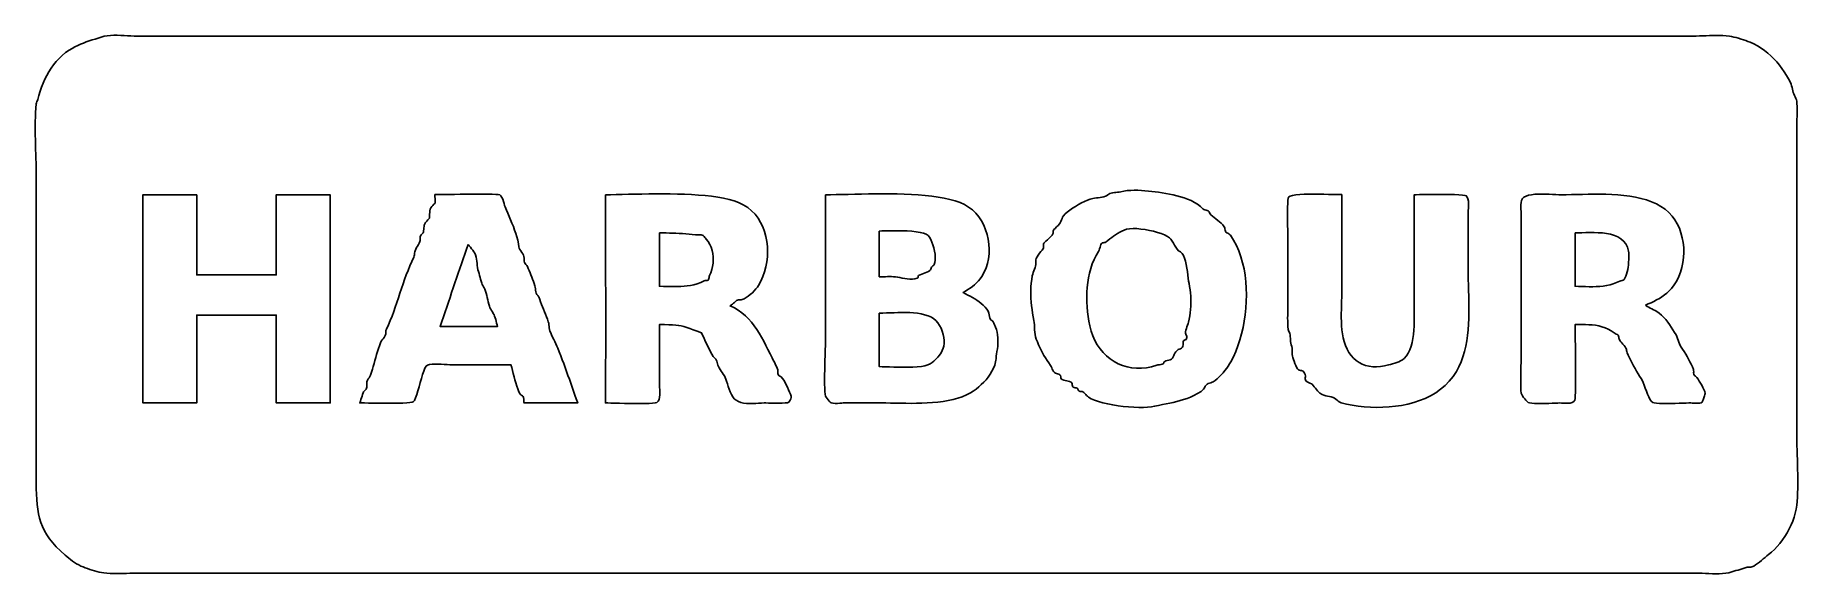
# Model space of a CAD drawing. Header units: millimetres. Extents: x 12 to 288, y 18 to 102.
import ezdxf

# ---------------------------------------------------------------- set-up
doc = ezdxf.new("R2010")
doc.units = ezdxf.units.MM
doc.layers.add('CUSTOM_INK_2C2D42', color=1, linetype='CONTINUOUS')

msp = doc.modelspace()

# ---------------------------------------------------------------- linework, layer by layer
at = {"layer": 'CUSTOM_INK_2C2D42'}
for points in [[(22.197, 101.85), (22.6566, 101.9759), (23.1446, 102.0613), (23.6553, 102.1124), (24.1829, 102.135), (24.7217, 102.1351), (25.2657, 102.1188), (25.8093, 102.092), (26.3467, 102.0607), (26.8722, 102.031), (27.3799, 102.0087), (27.864, 102), (28.6043, 102), (29.3446, 102), (30.085, 102), (30.8255, 102), (31.5659, 102), (32.3064, 102), (33.047, 102), (33.7875, 102), (34.528, 102), (35.2686, 102), (36.0091, 102), (36.7495, 102), (37.49, 102), (38.2304, 102), (38.9707, 102), (39.711, 102), (41.0867, 102), (42.4625, 102), (43.8382, 102), (45.2139, 102), (46.5896, 102), (47.9652, 102), (49.3409, 102), (50.7165, 102), (52.0921, 102), (53.4678, 102), (54.8434, 102), (56.219, 102), (57.5946, 102), (58.9702, 102), (60.3458, 102), (61.7214, 102), (63.097, 102), (64.4726, 102), (65.8482, 102), (67.2239, 102), (68.5995, 102), (69.9751, 102), (71.3508, 102), (72.7264, 102), (74.1021, 102), (75.4778, 102), (76.8535, 102), (78.2293, 102), (79.605, 102), (82.1631, 102), (84.7212, 102), (87.2792, 102), (89.8373, 102), (92.3954, 102), (94.9535, 102), (97.5115, 102), (100.0696, 102), (102.6277, 102), (105.1858, 102), (107.7438, 102), (110.3019, 102), (112.86, 102), (115.4181, 102), (117.9762, 102), (120.5342, 102), (123.0923, 102), (125.6504, 102), (128.2085, 102), (130.7665, 102), (133.3246, 102), (135.8827, 102), (138.4408, 102), (140.9988, 102), (143.5569, 102), (146.115, 102), (148.6731, 102), (151.2312, 102), (153.7892, 102), (156.3473, 102), (158.9054, 102), (161.4635, 102), (164.0215, 102), (166.5796, 102), (169.1377, 102), (171.6958, 102), (174.2538, 102), (176.8119, 102), (179.37, 102), (181.9281, 102), (184.4862, 102), (187.0442, 102), (189.6023, 102), (192.1604, 102), (194.7185, 102), (197.2765, 102), (199.8346, 102), (202.3927, 102), (204.9508, 102), (207.5088, 102), (210.0669, 102), (212.625, 102), (214.1248, 102), (215.6246, 102), (217.1244, 102), (218.6242, 102), (220.124, 102), (221.6238, 102), (223.1236, 102), (224.6234, 102), (226.1232, 102), (227.623, 102), (229.1227, 102), (230.6225, 102), (232.1223, 102), (233.622, 102), (235.1218, 102), (236.6215, 102), (238.1212, 102), (239.6209, 102), (241.1206, 102), (242.6203, 102), (244.12, 102), (245.6197, 102), (247.1193, 102), (248.619, 102), (250.1186, 102), (251.6182, 102), (253.1178, 102), (254.6174, 102), (256.1169, 102), (257.6165, 102), (259.116, 102), (259.8746, 102), (260.6333, 102), (261.3919, 102), (262.1506, 102), (262.9092, 102), (263.6679, 102), (264.4265, 102), (265.1852, 102), (265.9438, 102), (266.7025, 102), (267.4611, 102), (268.2198, 102), (268.9784, 102), (269.7371, 102), (270.4957, 102), (271.2544, 102), (272.013, 102), (272.5205, 102.0055), (273.0354, 102.0196), (273.5561, 102.039), (274.0806, 102.0603), (274.6073, 102.0802), (275.1343, 102.0952), (275.66, 102.1019), (276.1824, 102.0971), (276.6999, 102.0772), (277.2107, 102.039), (277.713, 101.979), (278.0639, 101.92), (278.4262, 101.8446), (278.796, 101.7548), (279.1696, 101.6528), (279.5432, 101.5409), (279.913, 101.4212), (280.2753, 101.2959), (280.6262, 101.1671), (280.962, 101.037), (281.5675, 100.7706), (282.1496, 100.4654), (282.7084, 100.1241), (283.2439, 99.749), (283.756, 99.3427), (284.2447, 98.9077), (284.7101, 98.4465), (285.1521, 97.9616), (285.5708, 97.4555), (285.966, 96.9308), (286.3379, 96.3898), (286.6863, 95.8352), (287.0114, 95.2694), (287.313, 94.695), (287.4142, 94.4486), (287.4887, 94.1879), (287.5481, 93.9195), (287.6043, 93.6501), (287.669, 93.3864), (287.754, 93.135), (287.8475, 92.9195), (287.9508, 92.6929), (288.0548, 92.4596), (288.1502, 92.2241), (288.228, 91.9908), (288.279, 91.764), (288.3271, 91.377), (288.3542, 90.9817), (288.3644, 90.5801), (288.3618, 90.1746), (288.3505, 89.7675), (288.3346, 89.3609), (288.3181, 88.9571), (288.3052, 88.5584), (288.3, 88.167), (288.3, 87.5439), (288.3, 86.9208), (288.3, 86.2978), (288.3, 85.6747), (288.3, 85.0516), (288.3, 84.4285), (288.3, 83.8055), (288.3, 83.1824), (288.3, 82.5593), (288.3, 81.9362), (288.3, 81.3132), (288.3, 80.6901), (288.3, 80.067), (288.3, 78.676), (288.3, 77.2851), (288.3, 75.8941), (288.3, 74.5031), (288.3, 73.1122), (288.3, 71.7212), (288.3, 70.3302), (288.3, 68.9392), (288.3, 67.5482), (288.3, 66.1572), (288.3, 64.7662), (288.3, 63.3752), (288.3, 61.9842), (288.3, 60.5931), (288.3, 59.2021), (288.3, 57.811), (288.3, 56.42), (288.3, 55.0289), (288.3, 53.6378), (288.3, 52.2467), (288.3, 50.8556), (288.3, 49.4644), (288.3, 48.0733), (288.3, 46.6821), (288.3, 45.2909), (288.3, 43.8997), (288.3, 42.5085), (288.3, 41.1173), (288.3, 39.726), (288.3038, 39.0761), (288.314, 38.3972), (288.3292, 37.6938), (288.3479, 36.9703), (288.3685, 36.231), (288.3895, 35.4805), (288.4095, 34.7232), (288.4267, 33.9634), (288.4399, 33.2056), (288.4474, 32.4543), (288.4476, 31.7138), (288.4392, 30.9885), (288.4206, 30.283), (288.3902, 29.6017), (288.3465, 28.9488), (288.288, 28.329), (288.1977, 27.7251), (288.0611, 27.1098), (287.8812, 26.4878), (287.6607, 25.864), (287.4025, 25.2431), (287.1095, 24.6301), (286.7846, 24.0296), (286.4307, 23.4466), (286.0505, 22.8857), (285.647, 22.3519), (285.223, 21.8499), (284.7815, 21.3846), (284.3252, 20.9607), (283.857, 20.583), (283.5986, 20.3807), (283.3238, 20.1525), (283.0361, 19.9081), (282.7392, 19.6573), (282.4366, 19.41), (282.1319, 19.1759), (281.8287, 18.9648), (281.5305, 18.7866), (281.241, 18.651), (281.0677, 18.6099), (280.8861, 18.604), (280.7019, 18.6093), (280.5203, 18.6019), (280.347, 18.558), (280.0294, 18.4379), (279.7116, 18.334), (279.3933, 18.2412), (279.0745, 18.1542), (278.7548, 18.0679), (278.434, 17.9772), (278.112, 17.877), (277.6482, 17.7505), (277.1587, 17.6633), (276.6485, 17.6097), (276.123, 17.5839), (275.5872, 17.5802), (275.0464, 17.5929), (274.5057, 17.6161), (273.9704, 17.6442), (273.4455, 17.6714), (272.9363, 17.6919), (272.448, 17.7), (271.6982, 17.7), (270.9484, 17.7), (270.1986, 17.7), (269.4487, 17.7), (268.6989, 17.7), (267.9491, 17.7), (267.1993, 17.7), (266.4495, 17.7), (265.6997, 17.7), (264.9499, 17.7), (264.2001, 17.7), (263.4503, 17.7), (262.7004, 17.7), (261.9506, 17.7), (261.2008, 17.7), (260.451, 17.7), (259.0858, 17.7), (257.7206, 17.7), (256.3554, 17.7), (254.9902, 17.7), (253.625, 17.7), (252.2598, 17.7), (250.8946, 17.7), (249.5293, 17.7), (248.1641, 17.7), (246.7989, 17.7), (245.4337, 17.7), (244.0685, 17.7), (242.7033, 17.7), (241.3381, 17.7), (239.9729, 17.7), (238.6077, 17.7), (237.2425, 17.7), (235.8773, 17.7), (234.5121, 17.7), (233.1469, 17.7), (231.7817, 17.7), (230.4164, 17.7), (229.0512, 17.7), (227.686, 17.7), (226.3208, 17.7), (224.9556, 17.7), (223.5904, 17.7), (222.2252, 17.7), (220.86, 17.7), (218.322, 17.7), (215.784, 17.7), (213.246, 17.7), (210.708, 17.7), (208.17, 17.7), (205.632, 17.7), (203.094, 17.7), (200.556, 17.7), (198.018, 17.7), (195.48, 17.7), (192.942, 17.7), (190.404, 17.7), (187.866, 17.7), (185.3281, 17.7), (182.7901, 17.7), (180.2521, 17.7), (177.7141, 17.7), (175.1761, 17.7), (172.6381, 17.7), (170.1002, 17.7), (167.5622, 17.7), (165.0242, 17.7), (162.4863, 17.7), (159.9483, 17.7), (157.4103, 17.7), (154.8724, 17.7), (152.3344, 17.7), (149.7965, 17.7), (147.2585, 17.7), (144.7206, 17.7), (142.1826, 17.7), (139.6447, 17.7), (137.1068, 17.7), (134.5688, 17.7), (132.0309, 17.7), (129.493, 17.7), (126.9551, 17.7), (124.4172, 17.7), (121.8793, 17.7), (119.3414, 17.7), (116.8035, 17.7), (114.2656, 17.7), (111.7277, 17.7), (109.1898, 17.7), (106.6519, 17.7), (104.1141, 17.7), (101.5762, 17.7), (99.0384, 17.7), (96.5005, 17.7), (93.9627, 17.7), (91.4248, 17.7), (88.887, 17.7), (87.368, 17.7), (85.849, 17.7), (84.33, 17.7), (82.811, 17.7), (81.292, 17.7), (79.7729, 17.7), (78.2538, 17.7), (76.7348, 17.7), (75.2157, 17.7), (73.6966, 17.7), (72.1775, 17.7), (70.6584, 17.7), (69.1393, 17.7), (67.6202, 17.7), (66.1011, 17.7), (64.5819, 17.7), (63.0628, 17.7), (61.5437, 17.7), (60.0246, 17.7), (58.5055, 17.7), (56.9864, 17.7), (55.4673, 17.7), (53.9482, 17.7), (52.4292, 17.7), (50.9101, 17.7), (49.391, 17.7), (47.872, 17.7), (46.353, 17.7), (44.834, 17.7), (43.315, 17.7), (41.796, 17.7), (41.0284, 17.7), (40.2608, 17.7), (39.4933, 17.7), (38.7258, 17.7), (37.9584, 17.7), (37.191, 17.7), (36.4236, 17.7), (35.6562, 17.7), (34.8888, 17.7), (34.1214, 17.7), (33.354, 17.7), (32.5866, 17.7), (31.8192, 17.7), (31.0517, 17.7), (30.2842, 17.7), (29.5166, 17.7), (28.749, 17.7), (28.2439, 17.6959), (27.7341, 17.6851), (27.2207, 17.6698), (26.7047, 17.6524), (26.187, 17.6352), (25.6688, 17.6205), (25.1509, 17.6105), (24.6343, 17.6076), (24.1202, 17.6139), (23.6094, 17.6319), (23.103, 17.6639), (22.602, 17.712), (22.2553, 17.7632), (21.8943, 17.8362), (21.5237, 17.9274), (21.1479, 18.0332), (20.7716, 18.1498), (20.3993, 18.2736), (20.0358, 18.4008), (19.6855, 18.5278), (19.353, 18.651), (19.0048, 18.7956), (18.666, 18.9633), (18.3361, 19.1509), (18.0147, 19.3553), (17.7015, 19.5734), (17.3959, 19.8021), (17.0976, 20.0382), (16.8061, 20.2785), (16.521, 20.52), (15.7992, 21.1651), (15.1585, 21.8016), (14.594, 22.4329), (14.101, 23.0627), (13.6745, 23.6944), (13.3099, 24.3317), (13.0023, 24.978), (12.7468, 25.6369), (12.5387, 26.3119), (12.3731, 27.0066), (12.2452, 27.7245), (12.1502, 28.4692), (12.0833, 29.2441), (12.0396, 30.053), (12.0144, 30.8992), (12.0028, 31.7864), (12, 32.718), (12, 33.2932), (12, 33.8683), (12, 34.4433), (12, 35.0182), (12, 35.5931), (12, 36.168), (12, 36.7429), (12, 37.3178), (12, 37.8927), (12, 38.4677), (12, 39.0428), (12, 39.618), (12, 41.009), (12, 42.3999), (12, 43.7909), (12, 45.1819), (12, 46.5728), (12, 47.9638), (12, 49.3548), (12, 50.7458), (12, 52.1368), (12, 53.5278), (12, 54.9188), (12, 56.3098), (12, 57.7008), (12, 59.0919), (12, 60.4829), (12, 61.874), (12, 63.265), (12, 64.6561), (12, 66.0472), (12, 67.4383), (12, 68.8294), (12, 70.2206), (12, 71.6117), (12, 73.0029), (12, 74.3941), (12, 75.7853), (12, 77.1765), (12, 78.5677), (12, 79.959), (11.9963, 80.6407), (11.9861, 81.3365), (11.971, 82.0443), (11.9524, 82.762), (11.9319, 83.4873), (11.9109, 84.2182), (11.891, 84.9524), (11.8736, 85.6879), (11.8603, 86.4224), (11.8525, 87.1538), (11.8517, 87.8799), (11.8595, 88.5986), (11.8773, 89.3077), (11.9067, 90.0051), (11.9491, 90.6886), (12.006, 91.356), (12.0502, 91.5447), (12.1256, 91.707), (12.2072, 91.8648), (12.27, 92.04), (12.4383, 92.6942), (12.6291, 93.3415), (12.844, 93.9796), (13.0842, 94.6066), (13.3512, 95.2203), (13.6464, 95.8186), (13.9714, 96.3994), (14.3274, 96.9606), (14.7159, 97.5), (15.1384, 98.0157), (15.5962, 98.5054), (16.0908, 98.9671), (16.6236, 99.3987), (17.196, 99.798), (17.6375, 100.0677), (18.0788, 100.3098), (18.5209, 100.528), (18.9648, 100.7259), (19.4112, 100.9072), (19.8613, 101.0755), (20.3158, 101.2345), (20.7757, 101.3877), (21.2419, 101.539), (21.7154, 101.6919), (22.197, 101.85)], [(182.193, 77.55), (182.6994, 77.6603), (183.2257, 77.7366), (183.7675, 77.7824), (184.3204, 77.8011), (184.8801, 77.7964), (185.4422, 77.7716), (186.0024, 77.7302), (186.5562, 77.6758), (187.0993, 77.6118), (187.6274, 77.5417), (188.136, 77.469), (188.6873, 77.3867), (189.2539, 77.2955), (189.831, 77.1925), (190.4136, 77.0748), (190.997, 76.9394), (191.5762, 76.7832), (192.1465, 76.6035), (192.7029, 76.3971), (193.2407, 76.1611), (193.7549, 75.8926), (194.2408, 75.5885), (194.6934, 75.246), (195.108, 74.862), (195.2418, 74.7757), (195.4105, 74.7243), (195.5942, 74.6847), (195.773, 74.6333), (195.927, 74.547), (196.0537, 74.4016), (196.146, 74.2369), (196.2316, 74.0749), (196.338, 73.938), (196.5976, 73.7123), (196.8687, 73.4967), (197.146, 73.2851), (197.4244, 73.0714), (197.6983, 72.8494), (197.9626, 72.6129), (198.212, 72.3558), (198.441, 72.072), (198.52, 71.9115), (198.5592, 71.7318), (198.5855, 71.5484), (198.6261, 71.3767), (198.708, 71.232), (198.8361, 71.1237), (198.9848, 71.0427), (199.1409, 70.9657), (199.291, 70.8695), (199.422, 70.731), (199.9175, 69.957), (200.355, 69.1333), (200.7358, 68.2651), (201.0613, 67.3574), (201.3329, 66.4155), (201.552, 65.4443), (201.72, 64.4491), (201.8382, 63.435), (201.908, 62.407), (201.9309, 61.3704), (201.9081, 60.3303), (201.8411, 59.2917), (201.7313, 58.2599), (201.58, 57.2399), (201.3886, 56.2368), (201.1585, 55.2559), (200.8911, 54.3022), (200.5878, 53.3808), (200.2499, 52.4969), (199.8789, 51.6556), (199.476, 50.862), (199.2891, 50.5371), (199.0715, 50.1939), (198.8272, 49.8403), (198.5604, 49.4841), (198.2753, 49.1333), (197.9759, 48.7955), (197.6664, 48.4788), (197.351, 48.1909), (197.0339, 47.9397), (196.719, 47.733), (196.5351, 47.6437), (196.3383, 47.5724), (196.1375, 47.5062), (195.9415, 47.432), (195.759, 47.337), (195.6005, 47.1962), (195.4633, 47.0096), (195.3326, 46.7978), (195.1937, 46.5814), (195.0317, 46.3813), (194.832, 46.218), (194.2561, 45.8796), (193.6947, 45.5865), (193.1444, 45.3336), (192.602, 45.1157), (192.064, 44.9275), (191.527, 44.764), (190.9877, 44.62), (190.4428, 44.4902), (189.8888, 44.3696), (189.3224, 44.2529), (188.7402, 44.1351), (188.1389, 44.0108), (187.515, 43.875), (187.0167, 43.7888), (186.4257, 43.7323), (185.757, 43.7048), (185.0258, 43.7054), (184.2469, 43.7331), (183.4354, 43.7872), (182.6064, 43.8668), (181.7748, 43.971), (180.9557, 44.099), (180.1641, 44.2499), (179.415, 44.4228), (178.7234, 44.617), (178.1044, 44.8315), (177.5729, 45.0654), (177.144, 45.318), (176.9937, 45.4432), (176.8536, 45.591), (176.7172, 45.7478), (176.5784, 45.9), (176.4308, 46.0342), (176.268, 46.137), (176.1299, 46.1775), (175.9766, 46.1954), (175.822, 46.2135), (175.6795, 46.2544), (175.563, 46.341), (175.5094, 46.4365), (175.4719, 46.5446), (175.4259, 46.6477), (175.347, 46.728), (175.2139, 46.7734), (175.0583, 46.7914), (174.9003, 46.8101), (174.7599, 46.8576), (174.657, 46.962), (174.6113, 47.1011), (174.5926, 47.2533), (174.573, 47.4044), (174.5247, 47.54), (174.42, 47.646), (174.1837, 47.7635), (173.9504, 47.8392), (173.7184, 47.8898), (173.4856, 47.9318), (173.2501, 47.982), (173.01, 48.057), (172.8729, 48.1677), (172.8176, 48.331), (172.7949, 48.5156), (172.7554, 48.6897), (172.65, 48.822), (172.4657, 48.9155), (172.2876, 48.9689), (172.1152, 49.0106), (171.9484, 49.0691), (171.7868, 49.1728), (171.63, 49.35), (171.5283, 49.5315), (171.4477, 49.7291), (171.3743, 49.9302), (171.2937, 50.122), (171.192, 50.292), (170.9114, 50.6758), (170.645, 51.0659), (170.3922, 51.4625), (170.1522, 51.8657), (169.9245, 52.2757), (169.7083, 52.6928), (169.5029, 53.1171), (169.3077, 53.5488), (169.122, 53.988), (168.945, 54.435), (168.8294, 54.799), (168.7546, 55.166), (168.7097, 55.5347), (168.684, 55.9043), (168.6667, 56.2735), (168.6472, 56.6414), (168.6145, 57.0069), (168.558, 57.369), (168.4542, 57.9156), (168.36, 58.478), (168.2772, 59.0533), (168.2073, 59.6387), (168.1522, 60.2313), (168.1136, 60.8284), (168.0932, 61.427), (168.0927, 62.0243), (168.1138, 62.6175), (168.1582, 63.2038), (168.2277, 63.7802), (168.324, 64.344), (168.3897, 64.6058), (168.4773, 64.8662), (168.576, 65.1255), (168.6747, 65.3838), (168.7623, 65.6412), (168.828, 65.898), (168.8549, 66.1324), (168.8618, 66.3723), (168.8675, 66.6138), (168.891, 66.853), (168.951, 67.086), (169.0763, 67.3447), (169.2549, 67.6255), (169.4607, 67.9069), (169.6676, 68.1674), (169.8495, 68.3852), (169.9803, 68.539), (170.034, 68.607), (170.0685, 68.7764), (170.0658, 68.9624), (170.0558, 69.1513), (170.0683, 69.3294), (170.133, 69.483), (170.2489, 69.6082), (170.4486, 69.7951), (170.6991, 70.0235), (170.9674, 70.2727), (171.2205, 70.5223), (171.4254, 70.7519), (171.549, 70.941), (171.585, 71.0835), (171.5944, 71.2376), (171.6043, 71.3911), (171.642, 71.532), (171.7249, 71.6314), (171.9012, 71.8119), (172.1299, 72.0412), (172.3698, 72.2871), (172.5798, 72.5171), (172.719, 72.699), (172.8234, 72.9092), (172.9093, 73.1351), (172.9918, 73.3636), (173.0863, 73.5816), (173.208, 73.776), (173.4735, 74.0698), (173.8067, 74.3714), (174.1951, 74.675), (174.6264, 74.9748), (175.0881, 75.2652), (175.5676, 75.5403), (176.0526, 75.7943), (176.5306, 76.0216), (176.9891, 76.2163), (177.4158, 76.3727), (177.798, 76.485), (178.082, 76.5451), (178.3718, 76.5893), (178.6644, 76.6256), (178.9571, 76.6619), (179.2471, 76.7063), (179.5317, 76.7667), (179.808, 76.851), (179.9918, 76.9406), (180.1621, 77.0538), (180.3309, 77.1733), (180.51, 77.2815), (180.711, 77.361), (180.9527, 77.41), (181.1992, 77.438), (181.4486, 77.4555), (181.6988, 77.473), (181.9476, 77.501), (182.193, 77.55)], [(37.2, 77.094), (37.2, 64.5), (49.68, 64.5), (49.674, 77.094), (58.131, 77.094), (58.146, 44.403), (49.677, 44.397), (49.674, 58.2), (37.2, 58.2), (37.2, 44.4), (28.743, 44.4), (28.743, 77.094)], [(74.553, 77.103), (74.9014, 77.1061), (75.4108, 77.1135), (76.0549, 77.124), (76.8074, 77.1364), (77.6421, 77.1496), (78.5328, 77.1623), (79.4531, 77.1734), (80.3769, 77.1818), (81.2779, 77.1862), (82.1299, 77.1854), (82.9065, 77.1784), (83.5816, 77.164), (84.1289, 77.1408), (84.5221, 77.1079), (84.735, 77.064), (84.9369, 76.9132), (85.1001, 76.6737), (85.2316, 76.3751), (85.3386, 76.0476), (85.4283, 75.7208), (85.5077, 75.4246), (85.584, 75.189), (85.7847, 74.6948), (85.9982, 74.1884), (86.2194, 73.6718), (86.4436, 73.147), (86.6656, 72.616), (86.8807, 72.0806), (87.084, 71.543), (87.2704, 71.005), (87.4352, 70.4686), (87.5733, 69.9359), (87.6799, 69.4087), (87.75, 68.889), (87.8073, 68.6956), (87.9253, 68.4836), (88.0774, 68.2609), (88.2367, 68.0354), (88.3765, 67.8152), (88.47, 67.608), (88.5258, 67.3718), (88.5578, 67.1317), (88.5791, 66.8939), (88.6025, 66.6646), (88.641, 66.45), (88.7166, 66.3044), (88.8454, 66.1556), (88.9815, 66.0041), (89.079, 65.85), (89.2165, 65.5205), (89.3561, 65.1866), (89.4962, 64.8491), (89.6354, 64.5091), (89.7721, 64.1674), (89.9048, 63.8249), (90.032, 63.4826), (90.1523, 63.1413), (90.264, 62.802), (90.3216, 62.5667), (90.3551, 62.3287), (90.3772, 62.0931), (90.4006, 61.8651), (90.438, 61.65), (90.4942, 61.5288), (90.5894, 61.4112), (90.7, 61.2936), (90.8024, 61.1724), (90.873, 61.044), (91.0171, 60.6532), (91.166, 60.2638), (91.3183, 59.8752), (91.4726, 59.4871), (91.6275, 59.0993), (91.7817, 58.7112), (91.9338, 58.3226), (92.0825, 57.9331), (92.2263, 57.5424), (92.364, 57.15), (92.4282, 56.9137), (92.4692, 56.6694), (92.4986, 56.4214), (92.5278, 56.1736), (92.5681, 55.9301), (92.631, 55.695), (92.7385, 55.4085), (92.8771, 55.0885), (93.0378, 54.7448), (93.2115, 54.387), (93.3891, 54.0247), (93.5617, 53.6675), (93.72, 53.325), (93.855, 53.007), (94.0932, 52.4009), (94.3271, 51.7925), (94.5574, 51.1822), (94.7844, 50.5702), (95.0087, 49.9567), (95.2307, 49.342), (95.451, 48.7264), (95.67, 48.1101), (95.8881, 47.4933), (96.106, 46.8764), (96.324, 46.2595), (96.5427, 45.643), (96.7625, 45.0271), (96.984, 44.412), (96.3354, 44.4065), (95.6868, 44.4023), (95.0383, 44.3992), (94.3899, 44.3972), (93.7415, 44.3959), (93.0932, 44.3953), (92.4448, 44.3951), (91.7965, 44.3952), (91.1481, 44.3954), (90.4997, 44.3956), (89.8512, 44.3955), (89.2026, 44.395), (88.554, 44.394), (88.5227, 44.5736), (88.5112, 44.7901), (88.5024, 45.0195), (88.4793, 45.2376), (88.425, 45.42), (88.3274, 45.5303), (88.1955, 45.5918), (88.0613, 45.652), (87.957, 45.759), (87.7633, 46.1587), (87.5859, 46.593), (87.4227, 47.0542), (87.2716, 47.5348), (87.1305, 48.027), (86.9973, 48.5232), (86.87, 49.0156), (86.7463, 49.4967), (86.6244, 49.9587), (86.502, 50.394), (85.8444, 50.3969), (85.1867, 50.3991), (84.5291, 50.4007), (83.8714, 50.4017), (83.2138, 50.4024), (82.5561, 50.4027), (81.8985, 50.4026), (81.2409, 50.4024), (80.5832, 50.4019), (79.9256, 50.4014), (79.2679, 50.4009), (78.6103, 50.4005), (77.9526, 50.4001), (77.295, 50.4), (76.9353, 50.4087), (76.5113, 50.4301), (76.0429, 50.4572), (75.5497, 50.4829), (75.0515, 50.5001), (74.5681, 50.5018), (74.1192, 50.4809), (73.7246, 50.4303), (73.404, 50.343), (73.2085, 50.177), (73.0164, 49.8535), (72.827, 49.4026), (72.64, 48.8542), (72.4549, 48.2384), (72.2711, 47.5853), (72.0883, 46.9247), (71.906, 46.2868), (71.7237, 45.7015), (71.5409, 45.199), (71.3571, 44.8091), (71.172, 44.562), (70.9952, 44.4987), (70.6426, 44.4491), (70.142, 44.412), (69.5209, 44.3858), (68.807, 44.3691), (68.028, 44.3604), (67.2116, 44.3584), (66.3854, 44.3615), (65.5771, 44.3684), (64.8144, 44.3777), (64.1248, 44.3878), (63.5361, 44.3973), (63.076, 44.4049), (62.772, 44.409), (62.8747, 44.6931), (62.9686, 44.9594), (63.0562, 45.216), (63.1404, 45.4706), (63.2238, 45.7309), (63.309, 46.005), (63.3888, 46.1568), (63.5096, 46.2874), (63.6449, 46.4113), (63.7679, 46.5433), (63.852, 46.698), (63.8913, 46.9036), (63.8898, 47.1122), (63.8738, 47.3218), (63.8695, 47.5304), (63.903, 47.736), (63.9906, 47.9552), (64.1054, 48.1631), (64.2307, 48.3659), (64.3498, 48.5695), (64.446, 48.78), (64.6052, 49.2315), (64.7538, 49.6872), (64.8944, 50.1463), (65.0295, 50.6081), (65.1617, 51.0718), (65.2935, 51.5367), (65.4275, 52.002), (65.5662, 52.4671), (65.7122, 52.9311), (65.8679, 53.3933), (66.036, 53.853), (66.1468, 54.0758), (66.2883, 54.2851), (66.4444, 54.4856), (66.5987, 54.6819), (66.735, 54.8785), (66.837, 55.08), (66.8791, 55.2544), (66.8858, 55.4311), (66.8828, 55.6088), (66.8959, 55.7862), (66.951, 55.962), (67.2664, 56.644), (67.5621, 57.3368), (67.841, 58.0387), (68.1061, 58.7482), (68.3602, 59.4637), (68.6063, 60.1838), (68.8474, 60.9067), (69.0862, 61.6309), (69.3259, 62.3548), (69.5693, 63.077), (69.8192, 63.7958), (70.0788, 64.5096), (70.3508, 65.2169), (70.6382, 65.9161), (70.944, 66.6057), (71.271, 67.284), (71.3344, 67.4736), (71.3626, 67.6798), (71.3775, 67.8931), (71.4007, 68.1043), (71.454, 68.304), (71.5692, 68.5499), (71.7057, 68.7889), (71.8511, 69.0248), (71.9933, 69.2611), (72.12, 69.5016), (72.219, 69.75), (72.2538, 69.9204), (72.265, 70.1004), (72.2693, 70.2842), (72.2834, 70.4663), (72.324, 70.641), (72.3958, 70.7703), (72.4985, 70.891), (72.6091, 71.0078), (72.7046, 71.1249), (72.762, 71.247), (72.7968, 71.449), (72.8166, 71.662), (72.8336, 71.8815), (72.8604, 72.103), (72.9094, 72.322), (72.993, 72.534), (73.1202, 72.729), (73.2951, 72.9381), (73.4775, 73.1369), (73.6272, 73.3012), (73.704, 73.407), (73.7319, 73.5551), (73.7403, 73.7684), (73.7423, 74.025), (73.7507, 74.3026), (73.7786, 74.5789), (73.839, 74.832), (73.9401, 75.0302), (74.0894, 75.2326), (74.259, 75.4268), (74.4206, 75.6004), (74.5459, 75.7413), (74.607, 75.837), (74.6238, 76.0002), (74.6197, 76.2352), (74.6025, 76.5026), (74.5803, 76.7628), (74.5612, 76.9761), (74.553, 77.103)], [(101.346, 77.088), (102.1533, 77.0993), (103.0265, 77.1165), (103.9582, 77.1375), (104.9409, 77.1604), (105.9671, 77.183), (107.0294, 77.2035), (108.1203, 77.2197), (109.2324, 77.2296), (110.3581, 77.2313), (111.49, 77.2228), (112.6207, 77.2019), (113.7427, 77.1667), (114.8485, 77.1152), (115.9307, 77.0453), (116.9817, 76.9551), (117.9942, 76.8425), (118.9607, 76.7055), (119.8737, 76.542), (120.7257, 76.3501), (121.5093, 76.1278), (122.217, 75.873), (122.9714, 75.5124), (123.6543, 75.079), (124.2667, 74.5793), (124.8097, 74.0199), (125.2845, 73.4071), (125.692, 72.7475), (126.0334, 72.0475), (126.3098, 71.3137), (126.5223, 70.5525), (126.6719, 69.7703), (126.7597, 68.9738), (126.7869, 68.1692), (126.7545, 67.3632), (126.6637, 66.5622), (126.5154, 65.7727), (126.3108, 65.0011), (126.051, 64.254), (125.737, 63.5378), (125.37, 62.859), (125.1875, 62.5871), (124.9564, 62.2965), (124.6862, 61.9978), (124.3867, 61.7016), (124.0673, 61.4185), (123.7378, 61.1592), (123.4076, 60.9343), (123.0865, 60.7543), (122.784, 60.63), (122.6169, 60.602), (122.4294, 60.5982), (122.2384, 60.5931), (122.0609, 60.5612), (121.914, 60.477), (121.747, 60.3247), (121.5891, 60.1888), (121.4329, 60.06), (121.2709, 59.9292), (121.0957, 59.7873), (120.9, 59.625), (121.5671, 59.3107), (122.1859, 58.9466), (122.7601, 58.5365), (123.2933, 58.0844), (123.789, 57.5943), (124.2509, 57.0702), (124.6825, 56.5158), (125.0875, 55.9354), (125.4695, 55.3326), (125.832, 54.7117), (126.1787, 54.0764), (126.5131, 53.4307), (126.8389, 52.7786), (127.1597, 52.1241), (127.479, 51.471), (127.6114, 51.2147), (127.7545, 50.9512), (127.9013, 50.6824), (128.045, 50.4102), (128.1787, 50.1367), (128.2953, 49.8636), (128.388, 49.593), (128.4112, 49.425), (128.4111, 49.2354), (128.4126, 49.0422), (128.4406, 48.8634), (128.52, 48.717), (128.607, 48.6555), (128.7101, 48.6169), (128.8149, 48.5765), (128.907, 48.51), (129.1113, 48.2609), (129.3175, 47.9583), (129.5214, 47.6154), (129.719, 47.2456), (129.9061, 46.8619), (130.0786, 46.4776), (130.2323, 46.1058), (130.3631, 45.7599), (130.467, 45.453), (130.4747, 45.2797), (130.4214, 45.0708), (130.3272, 44.8555), (130.2127, 44.6632), (130.098, 44.523), (129.9083, 44.4445), (129.5595, 44.3937), (129.094, 44.3658), (128.5543, 44.3557), (127.9828, 44.3585), (127.422, 44.3692), (126.9143, 44.383), (126.5021, 44.3949), (126.228, 44.4), (125.8171, 44.3902), (125.3752, 44.367), (124.9116, 44.3397), (124.4356, 44.3176), (123.9563, 44.31), (123.4829, 44.3261), (123.0246, 44.3753), (122.5908, 44.4668), (122.1905, 44.61), (121.833, 44.814), (121.5601, 45.0607), (121.3192, 45.3761), (121.1069, 45.7438), (120.9198, 46.1475), (120.7547, 46.5711), (120.6081, 46.9982), (120.4767, 47.4126), (120.3571, 47.7979), (120.246, 48.138), (120.1331, 48.4117), (119.9927, 48.672), (119.833, 48.9223), (119.662, 49.166), (119.4879, 49.4068), (119.3189, 49.648), (119.163, 49.893), (119.0579, 50.0994), (118.979, 50.3074), (118.9166, 50.5166), (118.861, 50.7266), (118.8024, 50.9368), (118.731, 51.147), (118.6361, 51.2998), (118.503, 51.4376), (118.3631, 51.5727), (118.248, 51.717), (118.0428, 52.069), (117.8429, 52.4275), (117.6483, 52.7915), (117.4588, 53.1598), (117.2745, 53.5313), (117.0952, 53.9046), (116.9209, 54.2789), (116.7515, 54.6528), (116.5869, 55.0252), (116.427, 55.395), (115.7112, 55.6702), (115.0986, 55.9042), (114.5672, 56.1001), (114.095, 56.2613), (113.6599, 56.3912), (113.2399, 56.493), (112.8129, 56.5701), (112.357, 56.6257), (111.8501, 56.6632), (111.2701, 56.6858), (110.5951, 56.697), (109.803, 56.7), (109.8018, 56.0417), (109.8008, 55.3834), (109.7999, 54.7251), (109.7993, 54.0669), (109.7987, 53.4086), (109.7984, 52.7503), (109.7981, 52.092), (109.798, 51.4337), (109.7981, 50.7754), (109.7982, 50.1171), (109.7985, 49.4589), (109.7989, 48.8006), (109.7994, 48.1423), (109.8, 47.484), (109.8106, 47.203), (109.8347, 46.8602), (109.8604, 46.4763), (109.8763, 46.0725), (109.8706, 45.6696), (109.8316, 45.2887), (109.7476, 44.9506), (109.6069, 44.6764), (109.398, 44.487), (109.1496, 44.4106), (108.7336, 44.3556), (108.179, 44.3192), (107.5143, 44.2988), (106.7685, 44.2918), (105.9704, 44.2956), (105.1486, 44.3074), (104.332, 44.3247), (103.5493, 44.3447), (102.8294, 44.3649), (102.2011, 44.3827), (101.693, 44.3952), (101.334, 44.4), (101.3433, 45.6572), (101.3513, 46.9145), (101.358, 48.1717), (101.3635, 49.4289), (101.3679, 50.6862), (101.3713, 51.9434), (101.3737, 53.2006), (101.3752, 54.4578), (101.3759, 55.7151), (101.376, 56.9723), (101.3754, 58.2295), (101.3742, 59.4868), (101.3726, 60.744), (101.3706, 62.0012), (101.3683, 63.2585), (101.3658, 64.5157), (101.3631, 65.7729), (101.3604, 67.0302), (101.3577, 68.2874), (101.3551, 69.5446), (101.3526, 70.8018), (101.3505, 72.0591), (101.3486, 73.3163), (101.3472, 74.5735), (101.3463, 75.8308), (101.346, 77.088)], [(135.849, 77.094), (136.6629, 77.0985), (137.539, 77.1112), (138.4704, 77.1299), (139.4505, 77.1522), (140.4725, 77.1758), (141.5295, 77.1985), (142.6148, 77.2178), (143.7216, 77.2315), (144.8432, 77.2373), (145.9727, 77.2329), (147.1035, 77.2159), (148.2287, 77.184), (149.3415, 77.135), (150.4352, 77.0665), (151.503, 76.9762), (152.5381, 76.8618), (153.5337, 76.721), (154.4831, 76.5515), (155.3796, 76.351), (156.2162, 76.1171), (156.9863, 75.8475), (157.683, 75.54), (158.3328, 75.1628), (158.9254, 74.7108), (159.46, 74.1918), (159.9358, 73.6138), (160.352, 72.9844), (160.7078, 72.3116), (161.0025, 71.6031), (161.2352, 70.8668), (161.4051, 70.1104), (161.5114, 69.3419), (161.5534, 68.569), (161.5303, 67.7996), (161.4413, 67.0414), (161.2855, 66.3024), (161.0622, 65.5902), (160.7707, 64.9128), (160.41, 64.278), (160.1495, 63.9101), (159.8673, 63.572), (159.5656, 63.2598), (159.2464, 62.9696), (158.912, 62.6977), (158.5644, 62.4402), (158.2058, 62.1933), (157.8383, 61.9532), (157.464, 61.716), (157.8371, 61.5266), (158.2084, 61.338), (158.5761, 61.1468), (158.9385, 60.9497), (159.294, 60.7436), (159.6408, 60.5252), (159.9774, 60.2912), (160.3019, 60.0383), (160.6126, 59.7633), (160.908, 59.463), (161.1914, 59.1099), (161.3744, 58.7952), (161.4856, 58.5096), (161.554, 58.2437), (161.6083, 57.9882), (161.6774, 57.7337), (161.79, 57.471), (161.8678, 57.3851), (161.9666, 57.3308), (162.0672, 57.282), (162.15, 57.213), (162.1888, 57.1252), (162.2776, 56.9202), (162.3857, 56.6693), (162.4824, 56.4441), (162.537, 56.316), (162.6801, 55.9218), (162.7889, 55.5089), (162.8655, 55.0816), (162.9124, 54.6444), (162.9319, 54.2014), (162.9262, 53.757), (162.8978, 53.3157), (162.8489, 52.8817), (162.7819, 52.4593), (162.699, 52.053), (162.662, 51.8174), (162.6456, 51.5772), (162.6351, 51.3357), (162.6158, 51.0962), (162.573, 50.862), (162.4168, 50.3506), (162.2186, 49.8551), (161.9817, 49.3764), (161.7091, 48.9157), (161.4039, 48.4738), (161.0693, 48.0517), (160.7082, 47.6506), (160.3239, 47.2713), (159.9194, 46.9149), (159.4979, 46.5824), (159.0624, 46.2748), (158.616, 45.993), (157.9966, 45.6621), (157.332, 45.3774), (156.627, 45.1354), (155.8868, 44.933), (155.1164, 44.7667), (154.3209, 44.6333), (153.5053, 44.5296), (152.6747, 44.4522), (151.8341, 44.3978), (150.9886, 44.3631), (150.1433, 44.3448), (149.3031, 44.3397), (148.4732, 44.3444), (147.6586, 44.3556), (146.8643, 44.3701), (146.0954, 44.3845), (145.3569, 44.3956), (144.654, 44.4), (144.1083, 44.3998), (143.5628, 44.3993), (143.0174, 44.3985), (142.472, 44.3976), (141.9267, 44.3967), (141.3813, 44.3959), (140.836, 44.3953), (140.2906, 44.395), (139.7452, 44.3951), (139.1997, 44.3957), (138.654, 44.397), (138.4175, 44.3868), (138.1075, 44.3631), (137.7564, 44.3397), (137.3964, 44.3306), (137.06, 44.3499), (136.7794, 44.4113), (136.587, 44.529), (136.4602, 44.676), (136.2975, 44.8763), (136.1286, 45.0982), (135.9833, 45.31), (135.891, 45.48), (135.823, 45.7576), (135.7751, 46.1793), (135.7448, 46.7205), (135.7295, 47.3565), (135.7267, 48.0626), (135.7338, 48.8142), (135.7482, 49.5864), (135.7674, 50.3548), (135.7889, 51.0945), (135.8101, 51.781), (135.8283, 52.3895), (135.8412, 52.8954), (135.846, 53.274), (135.8459, 54.3569), (135.8458, 55.4397), (135.8456, 56.5226), (135.8453, 57.6054), (135.845, 58.6883), (135.8446, 59.7711), (135.8442, 60.8539), (135.8439, 61.9368), (135.8435, 63.0196), (135.8432, 64.1024), (135.843, 65.1851), (135.8428, 66.2679), (135.8428, 67.3506), (135.8428, 68.4333), (135.843, 69.516), (135.8433, 70.5987), (135.8437, 71.6813), (135.8444, 72.7639), (135.8452, 73.8465), (135.8462, 74.929), (135.8475, 76.0115), (135.849, 77.094)], [(216.894, 77.106), (216.8936, 76.2805), (216.8932, 75.455), (216.893, 74.6295), (216.8928, 73.804), (216.8927, 72.9786), (216.8927, 72.1531), (216.8927, 71.3277), (216.8928, 70.5023), (216.8929, 69.6769), (216.893, 68.8515), (216.8932, 68.0262), (216.8933, 67.2009), (216.8935, 66.3756), (216.8937, 65.5504), (216.8938, 64.7252), (216.8939, 63.9001), (216.894, 63.075), (216.894, 62.25), (216.8885, 61.6323), (216.8746, 61.0047), (216.8561, 60.3693), (216.8367, 59.7281), (216.8204, 59.0833), (216.811, 58.4369), (216.8122, 57.791), (216.8278, 57.1478), (216.8618, 56.5094), (216.9179, 55.8778), (216.9999, 55.2551), (217.1117, 54.6435), (217.257, 54.045), (217.4647, 53.4094), (217.72, 52.8275), (218.0204, 52.2999), (218.3635, 51.8271), (218.7468, 51.4093), (219.1676, 51.0472), (219.6236, 50.7411), (220.1122, 50.4915), (220.6309, 50.2989), (221.1772, 50.1637), (221.7486, 50.0863), (222.3426, 50.0671), (222.9567, 50.1068), (223.5883, 50.2056), (224.235, 50.364), (224.5535, 50.4535), (224.8747, 50.5434), (225.1952, 50.6393), (225.5119, 50.7465), (225.8213, 50.8706), (226.1204, 51.0171), (226.4057, 51.1914), (226.674, 51.399), (227.0334, 51.7788), (227.3343, 52.2298), (227.5817, 52.7409), (227.7809, 53.3012), (227.937, 53.8997), (228.0554, 54.5253), (228.1411, 55.1671), (228.1994, 55.8142), (228.2354, 56.4554), (228.2544, 57.0799), (228.2615, 57.6767), (228.262, 58.2347), (228.261, 58.743), (228.261, 59.6606), (228.2611, 60.5781), (228.2612, 61.4957), (228.2613, 62.4132), (228.2614, 63.3308), (228.2616, 64.2483), (228.2617, 65.1659), (228.2619, 66.0834), (228.262, 67.0009), (228.2621, 67.9185), (228.2622, 68.836), (228.2623, 69.7536), (228.2623, 70.6712), (228.2623, 71.5887), (228.2623, 72.5063), (228.2622, 73.4238), (228.262, 74.3413), (228.2617, 75.2589), (228.2614, 76.1764), (228.261, 77.094), (228.5901, 77.099), (229.0903, 77.1074), (229.7283, 77.1174), (230.4711, 77.1273), (231.2857, 77.1352), (232.139, 77.1395), (232.9978, 77.1384), (233.8291, 77.1301), (234.5998, 77.113), (235.2768, 77.0851), (235.8271, 77.0448), (236.2175, 76.9904), (236.415, 76.92), (236.583, 76.7066), (236.6937, 76.4275), (236.7571, 76.0992), (236.7833, 75.7382), (236.7822, 75.3608), (236.7639, 74.9838), (236.7384, 74.6235), (236.7158, 74.2964), (236.706, 74.019), (236.706, 73.4083), (236.706, 72.7976), (236.706, 72.1869), (236.706, 71.5761), (236.706, 70.9654), (236.706, 70.3547), (236.706, 69.744), (236.706, 69.1333), (236.706, 68.5226), (236.706, 67.9119), (236.706, 67.3011), (236.706, 66.6904), (236.706, 66.0797), (236.706, 65.469), (236.7129, 64.6326), (236.7308, 63.7826), (236.7558, 62.9213), (236.784, 62.0507), (236.8112, 61.173), (236.8336, 60.2903), (236.8472, 59.4048), (236.8479, 58.5185), (236.8318, 57.6336), (236.795, 56.7523), (236.7333, 55.8767), (236.6429, 55.0088), (236.5197, 54.1509), (236.3598, 53.3051), (236.1592, 52.4736), (235.9139, 51.6583), (235.6199, 50.8615), (235.2733, 50.0854), (234.87, 49.332), (234.3478, 48.534), (233.7575, 47.8048), (233.1046, 47.1426), (232.3945, 46.5453), (231.6325, 46.0111), (230.8241, 45.5379), (229.9747, 45.1238), (229.0896, 44.7668), (228.1743, 44.4649), (227.2342, 44.2163), (226.2746, 44.0188), (225.301, 43.8706), (224.3188, 43.7698), (223.3333, 43.7142), (222.35, 43.7021), (221.3743, 43.7313), (220.4115, 43.8), (219.4671, 43.9062), (218.5464, 44.0479), (217.6549, 44.2231), (216.798, 44.43), (216.5591, 44.5246), (216.3479, 44.6608), (216.153, 44.8196), (215.9631, 44.9822), (215.7669, 45.1297), (215.553, 45.243), (215.251, 45.3426), (214.9587, 45.4082), (214.6712, 45.46), (214.3836, 45.5184), (214.091, 45.6037), (213.7885, 45.7361), (213.471, 45.936), (213.2674, 46.1069), (213.0822, 46.2992), (212.9093, 46.5068), (212.7428, 46.7235), (212.5769, 46.9432), (212.4056, 47.1597), (212.223, 47.367), (211.7699, 47.5656), (211.4628, 47.7392), (211.2747, 47.895), (211.1785, 48.0403), (211.1472, 48.1822), (211.1539, 48.3282), (211.1714, 48.4853), (211.1728, 48.6609), (211.1311, 48.8622), (211.0191, 49.0965), (210.81, 49.371), (210.6921, 49.4488), (210.5473, 49.4814), (210.3918, 49.4969), (210.242, 49.5237), (210.114, 49.59), (209.9564, 49.7655), (209.8047, 50.007), (209.6609, 50.2952), (209.5271, 50.6107), (209.4056, 50.9345), (209.2985, 51.2471), (209.2079, 51.5294), (209.136, 51.762), (209.0904, 52.0068), (209.0862, 52.2624), (209.1019, 52.5218), (209.1158, 52.7776), (209.1063, 53.0227), (209.052, 53.25), (208.9576, 53.5342), (208.8971, 53.7949), (208.8615, 54.0424), (208.8418, 54.2875), (208.8291, 54.5406), (208.8141, 54.8122), (208.788, 55.113), (208.747, 55.289), (208.6791, 55.4496), (208.602, 55.6053), (208.5334, 55.7666), (208.491, 55.944), (208.4445, 56.3845), (208.4149, 56.8304), (208.3993, 57.2805), (208.3948, 57.7334), (208.3988, 58.188), (208.4083, 58.6429), (208.4206, 59.0969), (208.4328, 59.5488), (208.4422, 59.9972), (208.446, 60.441), (208.446, 61.0947), (208.446, 61.7484), (208.446, 62.402), (208.446, 63.0555), (208.446, 63.7091), (208.446, 64.3625), (208.446, 65.016), (208.446, 65.6695), (208.446, 66.3229), (208.446, 66.9765), (208.446, 67.63), (208.446, 68.2836), (208.446, 68.9373), (208.446, 69.591), (208.4418, 69.898), (208.4308, 70.3463), (208.4156, 70.9087), (208.3986, 71.5574), (208.3824, 72.2651), (208.3695, 73.0042), (208.3623, 73.7473), (208.3634, 74.4669), (208.3753, 75.1354), (208.4005, 75.7253), (208.4415, 76.2092), (208.5009, 76.5596), (208.581, 76.749), (208.8028, 76.8837), (209.1759, 76.9892), (209.677, 77.0685), (210.2823, 77.1247), (210.9685, 77.161), (211.7118, 77.1804), (212.4889, 77.1863), (213.2761, 77.1815), (214.0499, 77.1693), (214.7868, 77.1528), (215.4631, 77.1351), (216.0555, 77.1193), (216.5403, 77.1086), (216.894, 77.106)], [(264.543, 59.748), (264.8032, 59.5691), (265.056, 59.4153), (265.3043, 59.2789), (265.5509, 59.152), (265.7988, 59.0266), (266.0509, 58.8949), (266.31, 58.749), (266.6927, 58.4913), (267.0563, 58.1909), (267.4013, 57.8547), (267.7284, 57.4897), (268.038, 57.1028), (268.3307, 56.7009), (268.607, 56.291), (268.8674, 55.8801), (269.1126, 55.4751), (269.343, 55.083), (269.4708, 54.8266), (269.5814, 54.5442), (269.6823, 54.248), (269.781, 53.9505), (269.8849, 53.6643), (270.0014, 53.4016), (270.138, 53.175), (270.3863, 52.8239), (270.6316, 52.4564), (270.8716, 52.0753), (271.1039, 51.6833), (271.3263, 51.2832), (271.5364, 50.8777), (271.732, 50.4695), (271.9106, 50.0613), (272.07, 49.656), (272.1083, 49.4813), (272.1136, 49.2996), (272.1106, 49.1166), (272.1239, 48.9385), (272.178, 48.771), (272.2737, 48.6611), (272.3993, 48.5872), (272.5282, 48.5145), (272.634, 48.408), (272.8069, 48.1439), (272.9985, 47.8462), (273.1976, 47.5242), (273.3926, 47.1874), (273.5723, 46.845), (273.7254, 46.5066), (273.8404, 46.1815), (273.906, 45.879), (273.8822, 45.7391), (273.8074, 45.4936), (273.7039, 45.1969), (273.5936, 44.9034), (273.4986, 44.6677), (273.441, 44.544), (273.2954, 44.4331), (273.0583, 44.3724), (272.7632, 44.35), (272.4435, 44.3537), (272.1326, 44.3713), (271.864, 44.3908), (271.671, 44.4), (271.3548, 44.3952), (270.9237, 44.3829), (270.4022, 44.366), (269.8149, 44.3474), (269.1863, 44.3302), (268.5409, 44.3171), (267.9033, 44.3113), (267.2981, 44.3156), (266.7498, 44.3329), (266.283, 44.3663), (265.9222, 44.4187), (265.692, 44.493), (265.469, 44.68), (265.2582, 44.9731), (265.0584, 45.3479), (264.8687, 45.7805), (264.6878, 46.2465), (264.5146, 46.7219), (264.348, 47.1825), (264.187, 47.6042), (264.0304, 47.9627), (263.877, 48.234), (263.6247, 48.609), (263.3789, 48.9966), (263.1398, 49.3944), (262.9074, 49.8006), (262.6819, 50.2129), (262.4633, 50.6292), (262.2517, 51.0475), (262.0472, 51.4656), (261.85, 51.8815), (261.66, 52.293), (261.6097, 52.4708), (261.588, 52.6583), (261.5596, 52.8423), (261.489, 53.01), (261.3426, 53.2149), (261.1849, 53.4151), (261.0214, 53.6134), (260.8577, 53.8128), (260.6994, 54.0162), (260.552, 54.2267), (260.421, 54.447), (260.3727, 54.5868), (260.3471, 54.7418), (260.321, 54.8933), (260.271, 55.023), (260.1561, 55.1244), (259.977, 55.2158), (259.7867, 55.3014), (259.638, 55.386), (259.1723, 55.7169), (258.6979, 55.9877), (258.2149, 56.2042), (257.7234, 56.3724), (257.2236, 56.4984), (256.7156, 56.5879), (256.1996, 56.647), (255.6756, 56.6816), (255.1438, 56.6976), (254.6043, 56.7011), (254.0574, 56.6979), (253.503, 56.694), (253.5044, 56.3149), (253.5103, 55.7713), (253.5195, 55.0882), (253.5309, 54.2904), (253.5435, 53.4031), (253.5562, 52.451), (253.5679, 51.4592), (253.5776, 50.4525), (253.5842, 49.456), (253.5865, 48.4945), (253.5836, 47.5931), (253.5743, 46.7766), (253.5576, 46.07), (253.5323, 45.4982), (253.4975, 45.0862), (253.452, 44.859), (253.2895, 44.6264), (253.0425, 44.4742), (252.734, 44.3872), (252.3874, 44.3501), (252.0257, 44.3478), (251.6721, 44.365), (251.3498, 44.3865), (251.082, 44.397), (250.7887, 44.3908), (250.3873, 44.3751), (249.9035, 44.3539), (249.363, 44.3312), (248.7914, 44.3113), (248.2144, 44.2982), (247.6577, 44.2959), (247.147, 44.3087), (246.7078, 44.3406), (246.3659, 44.3956), (246.147, 44.478), (245.9686, 44.6199), (245.7817, 44.8114), (245.5958, 45.0341), (245.4203, 45.2696), (245.2649, 45.4993), (245.139, 45.705), (245.0659, 45.9422), (245.0161, 46.3358), (244.9863, 46.8532), (244.9728, 47.4617), (244.9723, 48.1288), (244.9814, 48.8216), (244.9965, 49.5077), (245.0143, 50.1543), (245.0313, 50.7288), (245.044, 51.1986), (245.049, 51.531), (245.049, 52.3805), (245.049, 53.2299), (245.049, 54.0793), (245.049, 54.9286), (245.049, 55.7779), (245.049, 56.6271), (245.049, 57.4763), (245.049, 58.3255), (245.049, 59.1746), (245.049, 60.0237), (245.049, 60.8728), (245.049, 61.7219), (245.049, 62.5709), (245.049, 63.42), (245.049, 64.269), (245.049, 65.118), (245.049, 65.967), (245.049, 66.816), (245.049, 67.3809), (245.049, 67.9458), (245.049, 68.5108), (245.049, 69.0757), (245.049, 69.6406), (245.049, 70.2055), (245.049, 70.7705), (245.049, 71.3354), (245.049, 71.9003), (245.049, 72.4652), (245.049, 73.0302), (245.049, 73.5951), (245.049, 74.16), (245.0381, 74.4619), (245.0154, 74.8025), (244.9957, 75.1646), (244.9939, 75.531), (245.0248, 75.8845), (245.1034, 76.2078), (245.2445, 76.4837), (245.463, 76.695), (245.807, 76.8724), (246.2188, 77.0048), (246.6862, 77.0978), (247.1967, 77.1571), (247.7381, 77.1883), (248.298, 77.1971), (248.8642, 77.1891), (249.4243, 77.1699), (249.9661, 77.1451), (250.4772, 77.1205), (250.9452, 77.1016), (251.358, 77.094), (252.1214, 77.0997), (252.9274, 77.114), (253.7702, 77.1331), (254.6442, 77.1528), (255.5437, 77.1692), (256.4631, 77.1782), (257.3965, 77.176), (258.3383, 77.1583), (259.2829, 77.1213), (260.2245, 77.061), (261.1575, 76.9733), (262.0761, 76.8542), (262.9748, 76.6998), (263.8477, 76.506), (264.6893, 76.2688), (265.4937, 75.9842), (266.2554, 75.6483), (266.9686, 75.2569), (267.6277, 74.8062), (268.227, 74.292), (268.7268, 73.7504), (269.1664, 73.153), (269.546, 72.507), (269.8656, 71.8196), (270.1254, 71.0978), (270.3254, 70.3487), (270.4658, 69.5796), (270.5466, 68.7975), (270.5681, 68.0095), (270.5302, 67.2227), (270.4332, 66.4444), (270.277, 65.6815), (270.0619, 64.9413), (269.788, 64.2308), (269.4552, 63.5572), (269.0639, 62.9275), (268.614, 62.349), (268.2783, 61.9911), (267.9193, 61.6609), (267.5398, 61.3563), (267.1426, 61.0749), (266.7304, 60.8145), (266.306, 60.5728), (265.8723, 60.3476), (265.4321, 60.1366), (264.988, 59.9375), (264.543, 59.748)], [(79.791, 69.297), (79.9666, 69.0684), (80.1516, 68.8431), (80.3383, 68.6174), (80.5193, 68.3874), (80.6869, 68.1495), (80.8337, 67.8999), (80.952, 67.635), (81.052, 67.3035), (81.1159, 66.9722), (81.1562, 66.641), (81.1853, 66.31), (81.2157, 65.9788), (81.2598, 65.6475), (81.33, 65.316), (81.4111, 65.014), (81.4943, 64.7143), (81.5791, 64.4156), (81.6645, 64.117), (81.75, 63.8172), (81.8347, 63.5153), (81.918, 63.21), (81.9898, 63.012), (82.0878, 62.8273), (82.1979, 62.6493), (82.306, 62.4711), (82.398, 62.286), (82.5204, 61.9628), (82.6215, 61.6313), (82.7074, 61.2935), (82.7843, 60.9518), (82.858, 60.608), (82.9346, 60.2644), (83.0203, 59.923), (83.121, 59.586), (83.2141, 59.3503), (83.3305, 59.1226), (83.4614, 58.9004), (83.5976, 58.6814), (83.7303, 58.4632), (83.8504, 58.2436), (83.949, 58.02), (84.0357, 57.7649), (84.1144, 57.4982), (84.1879, 57.2254), (84.2586, 56.9518), (84.3291, 56.6828), (84.402, 56.424), (83.7585, 56.4158), (83.115, 56.4091), (82.4715, 56.4039), (81.8281, 56.4), (81.1846, 56.3972), (80.5412, 56.3955), (79.8979, 56.3948), (79.2546, 56.3948), (78.6113, 56.3956), (77.9681, 56.397), (77.325, 56.3988), (76.6819, 56.401), (76.0389, 56.4034), (75.396, 56.406), (75.6564, 57.1652), (75.9156, 57.9243), (76.1739, 58.6834), (76.4315, 59.4425), (76.6884, 60.2015), (76.9449, 60.9604), (77.2012, 61.7192), (77.4575, 62.4778), (77.7138, 63.2364), (77.9705, 63.9947), (78.2277, 64.7529), (78.4855, 65.5108), (78.7442, 66.2686), (79.0039, 67.0261), (79.2648, 67.7833), (79.5271, 68.5403), (79.791, 69.297)], [(109.803, 71.1), (110.3295, 71.0982), (110.8522, 71.0924), (111.3718, 71.0825), (111.8887, 71.068), (112.4036, 71.0486), (112.9171, 71.0241), (113.4296, 70.994), (113.9418, 70.9581), (114.4542, 70.916), (114.9674, 70.8674), (115.482, 70.812), (115.6877, 70.8023), (115.9032, 70.8086), (116.1207, 70.8137), (116.332, 70.8006), (116.529, 70.752), (116.6798, 70.6657), (116.8143, 70.5436), (116.9364, 70.4016), (117.05, 70.2558), (117.159, 70.122), (117.47, 69.7256), (117.7276, 69.2959), (117.933, 68.8387), (118.0878, 68.3593), (118.1932, 67.8635), (118.2506, 67.3568), (118.2615, 66.8446), (118.2272, 66.3327), (118.1491, 65.8265), (118.0287, 65.3316), (117.8671, 64.8536), (117.666, 64.398), (117.6247, 64.2689), (117.5978, 64.1102), (117.5688, 63.9466), (117.521, 63.8023), (117.438, 63.702), (117.3078, 63.6514), (117.1523, 63.6281), (116.9933, 63.6088), (116.853, 63.57), (116.2861, 63.3251), (115.7398, 63.1271), (115.2097, 62.9714), (114.6913, 62.8534), (114.1802, 62.7684), (113.6718, 62.7117), (113.1617, 62.6786), (112.6455, 62.6645), (112.1186, 62.6647), (111.5766, 62.6745), (111.0149, 62.6893), (110.4292, 62.7043), (109.815, 62.715), (109.8094, 63.3596), (109.805, 64.0043), (109.8016, 64.6491), (109.7992, 65.2939), (109.7976, 65.9389), (109.7968, 66.5839), (109.7966, 67.2289), (109.797, 67.874), (109.7977, 68.5192), (109.7988, 69.1643), (109.8002, 69.8095), (109.8016, 70.4548), (109.803, 71.1)], [(144.3, 71.397), (144.709, 71.4025), (145.2277, 71.4133), (145.8345, 71.4252), (146.5077, 71.434), (147.2257, 71.4353), (147.9667, 71.4251), (148.7092, 71.3989), (149.4314, 71.3527), (150.1116, 71.282), (150.7283, 71.1828), (151.2597, 71.0507), (151.6842, 70.8815), (151.98, 70.671), (152.186, 70.41), (152.3834, 70.07), (152.567, 69.6672), (152.7317, 69.2178), (152.8726, 68.7383), (152.9845, 68.2448), (153.0623, 67.7536), (153.1009, 67.2811), (153.0953, 66.8434), (153.0404, 66.457), (152.931, 66.138), (152.8444, 66.0212), (152.7308, 65.9212), (152.6137, 65.8224), (152.517, 65.709), (152.4559, 65.5784), (152.4041, 65.4293), (152.3428, 65.288), (152.253, 65.181), (152.0218, 65.0389), (151.7686, 64.9246), (151.5024, 64.8274), (151.2322, 64.737), (150.9667, 64.6427), (150.715, 64.5343), (150.486, 64.401), (150.4098, 64.3115), (150.3968, 64.2191), (150.3979, 64.1288), (150.364, 64.0458), (150.246, 63.975), (149.8873, 63.8801), (149.5064, 63.8402), (149.1112, 63.8446), (148.7095, 63.8824), (148.3091, 63.9429), (147.9178, 64.0154), (147.5435, 64.0891), (147.1939, 64.1532), (146.877, 64.197), (146.5607, 64.2207), (146.2403, 64.2327), (145.9172, 64.2358), (145.5926, 64.2326), (145.2679, 64.226), (144.9444, 64.2185), (144.6233, 64.213), (144.306, 64.212), (144.304, 64.8106), (144.3026, 65.4092), (144.3017, 66.008), (144.3011, 66.6068), (144.3008, 67.2056), (144.3008, 67.8045), (144.3008, 68.4034), (144.3009, 69.0022), (144.3009, 69.601), (144.3009, 70.1998), (144.3006, 70.7984), (144.3, 71.397)], [(182.727, 71.55), (183.1079, 71.6763), (183.5801, 71.7517), (184.1262, 71.7801), (184.7289, 71.7654), (185.371, 71.7114), (186.0352, 71.6221), (186.7041, 71.5013), (187.3605, 71.3528), (187.987, 71.1807), (188.5664, 70.9886), (189.0814, 70.7806), (189.5147, 70.5604), (189.849, 70.332), (190.0792, 70.0971), (190.284, 69.8137), (190.4737, 69.5001), (190.6586, 69.174), (190.849, 68.8536), (191.0551, 68.5567), (191.2874, 68.3016), (191.556, 68.106), (191.8195, 67.8861), (192.039, 67.5577), (192.2201, 67.1417), (192.3679, 66.6588), (192.488, 66.1298), (192.5856, 65.5755), (192.666, 65.0168), (192.7348, 64.4743), (192.7971, 63.969), (192.8584, 63.5217), (192.924, 63.153), (193.0172, 62.6691), (193.0916, 62.173), (193.1472, 61.6672), (193.1844, 61.1541), (193.2035, 60.6362), (193.2045, 60.1159), (193.1878, 59.5956), (193.1536, 59.0779), (193.102, 58.5651), (193.0334, 58.0597), (192.948, 57.5642), (192.846, 57.081), (192.7817, 56.8559), (192.6952, 56.6121), (192.5995, 56.3566), (192.5078, 56.0966), (192.4331, 55.8389), (192.3885, 55.5907), (192.387, 55.359), (192.4279, 55.1854), (192.4917, 55.0265), (192.5494, 54.8689), (192.5722, 54.6992), (192.531, 54.504), (192.445, 54.3869), (192.3257, 54.3204), (192.1971, 54.267), (192.0834, 54.1897), (192.009, 54.051), (191.9868, 53.877), (191.9873, 53.6947), (191.9872, 53.5119), (191.9632, 53.3361), (191.892, 53.175), (191.742, 53.0182), (191.5695, 52.9211), (191.3859, 52.8499), (191.2026, 52.7708), (191.031, 52.65), (190.8288, 52.4306), (190.6901, 52.223), (190.5926, 52.0234), (190.5139, 51.828), (190.4315, 51.6331), (190.323, 51.435), (190.1663, 51.2779), (189.9647, 51.1849), (189.738, 51.1297), (189.5063, 51.0861), (189.2897, 51.0276), (189.108, 50.928), (189.0356, 50.8398), (188.988, 50.7353), (188.9426, 50.6318), (188.877, 50.547), (188.722, 50.4715), (188.5097, 50.4263), (188.2735, 50.3969), (188.0468, 50.3689), (187.863, 50.328), (187.0511, 50.0822), (186.2477, 49.9199), (185.4561, 49.8385), (184.6799, 49.8353), (183.9224, 49.9077), (183.1871, 50.0529), (182.4774, 50.2683), (181.7966, 50.5513), (181.1483, 50.8991), (180.5357, 51.3092), (179.9625, 51.7787), (179.4319, 52.3051), (178.9474, 52.8857), (178.5124, 53.5178), (178.1304, 54.1988), (177.8047, 54.9259), (177.5387, 55.6965), (177.336, 56.508), (177.1999, 57.2293), (177.0841, 57.9657), (176.9908, 58.7143), (176.9219, 59.4722), (176.8794, 60.2363), (176.8653, 61.0037), (176.8816, 61.7714), (176.9302, 62.5365), (177.0133, 63.2959), (177.1327, 64.0468), (177.2905, 64.7861), (177.4887, 65.5108), (177.7293, 66.218), (178.0142, 66.9048), (178.3454, 67.5681), (178.725, 68.205), (178.8205, 68.3972), (178.8932, 68.6198), (178.9553, 68.8545), (179.0188, 69.0832), (179.096, 69.2878), (179.199, 69.45), (179.3065, 69.5201), (179.4498, 69.5572), (179.6088, 69.5824), (179.7629, 69.6167), (179.892, 69.681), (180.1894, 69.9191), (180.4869, 70.1511), (180.7863, 70.3762), (181.0895, 70.594), (181.3984, 70.8037), (181.7147, 71.0048), (182.0403, 71.1966), (182.3771, 71.3785), (182.727, 71.55)], [(253.5, 71.094), (254.0152, 71.1029), (254.5816, 71.1204), (255.1885, 71.1393), (255.8251, 71.1524), (256.4808, 71.1525), (257.1448, 71.1325), (257.8064, 71.0851), (258.4549, 71.0033), (259.0794, 70.8797), (259.6694, 70.7072), (260.2141, 70.4787), (260.7027, 70.187), (261.1245, 69.8248), (261.4688, 69.385), (261.7249, 68.8605), (261.882, 68.244), (261.9134, 67.9748), (261.9281, 67.6986), (261.9303, 67.418), (261.9244, 67.1356), (261.9145, 66.8539), (261.905, 66.5755), (261.9, 66.303), (261.8825, 66.0339), (261.8353, 65.712), (261.7631, 65.3569), (261.6705, 64.9882), (261.5621, 64.6255), (261.4427, 64.2881), (261.3168, 63.9958), (261.189, 63.768), (261.0597, 63.6762), (260.868, 63.6251), (260.665, 63.587), (260.502, 63.534), (260.0087, 63.2878), (259.502, 63.0901), (258.9834, 62.9359), (258.4547, 62.8205), (257.9176, 62.7389), (257.3736, 62.6862), (256.8245, 62.6577), (256.2719, 62.6483), (255.7175, 62.6531), (255.163, 62.6674), (254.6099, 62.6863), (254.06, 62.7048), (253.515, 62.718), (253.5082, 63.3619), (253.5028, 64.0059), (253.4987, 64.65), (253.4958, 65.2941), (253.494, 65.9384), (253.4931, 66.5827), (253.4929, 67.2271), (253.4933, 67.8715), (253.4942, 68.5159), (253.4955, 69.1604), (253.497, 69.8049), (253.4985, 70.4495), (253.5, 71.094)], [(144.306, 58.503), (144.8625, 58.5081), (145.4379, 58.5252), (146.0285, 58.5493), (146.6307, 58.5754), (147.2408, 58.5985), (147.8551, 58.6137), (148.47, 58.6159), (149.0818, 58.6001), (149.6867, 58.5614), (150.2812, 58.4948), (150.8616, 58.3952), (151.4241, 58.2577), (151.9651, 58.0773), (152.481, 57.849), (152.8452, 57.6199), (153.1828, 57.3212), (153.4903, 56.964), (153.7643, 56.5593), (154.0015, 56.1182), (154.1983, 55.6516), (154.3514, 55.1708), (154.4573, 54.6866), (154.5127, 54.2103), (154.5141, 53.7527), (154.458, 53.325), (154.3568, 52.9856), (154.1993, 52.633), (153.9949, 52.2759), (153.7528, 51.923), (153.4825, 51.5828), (153.1931, 51.2641), (152.894, 50.9755), (152.5946, 50.7256), (152.304, 50.523), (151.9518, 50.3631), (151.4831, 50.2393), (150.9177, 50.1476), (150.2754, 50.0838), (149.576, 50.0441), (148.8394, 50.0242), (148.0852, 50.0202), (147.3334, 50.0281), (146.6038, 50.0437), (145.9161, 50.0631), (145.2902, 50.0821), (144.7459, 50.0968), (144.303, 50.103), (144.3023, 50.7496), (144.3017, 51.396), (144.3011, 52.0424), (144.3006, 52.6887), (144.3002, 53.3349), (144.3, 53.9811), (144.3, 54.6272), (144.3003, 55.2732), (144.3008, 55.9192), (144.3015, 56.5652), (144.3027, 57.2111), (144.3041, 57.8571), (144.306, 58.503)]]:
    msp.add_lwpolyline(points, close=True, dxfattribs=at)

doc.saveas('drawing.dxf')
